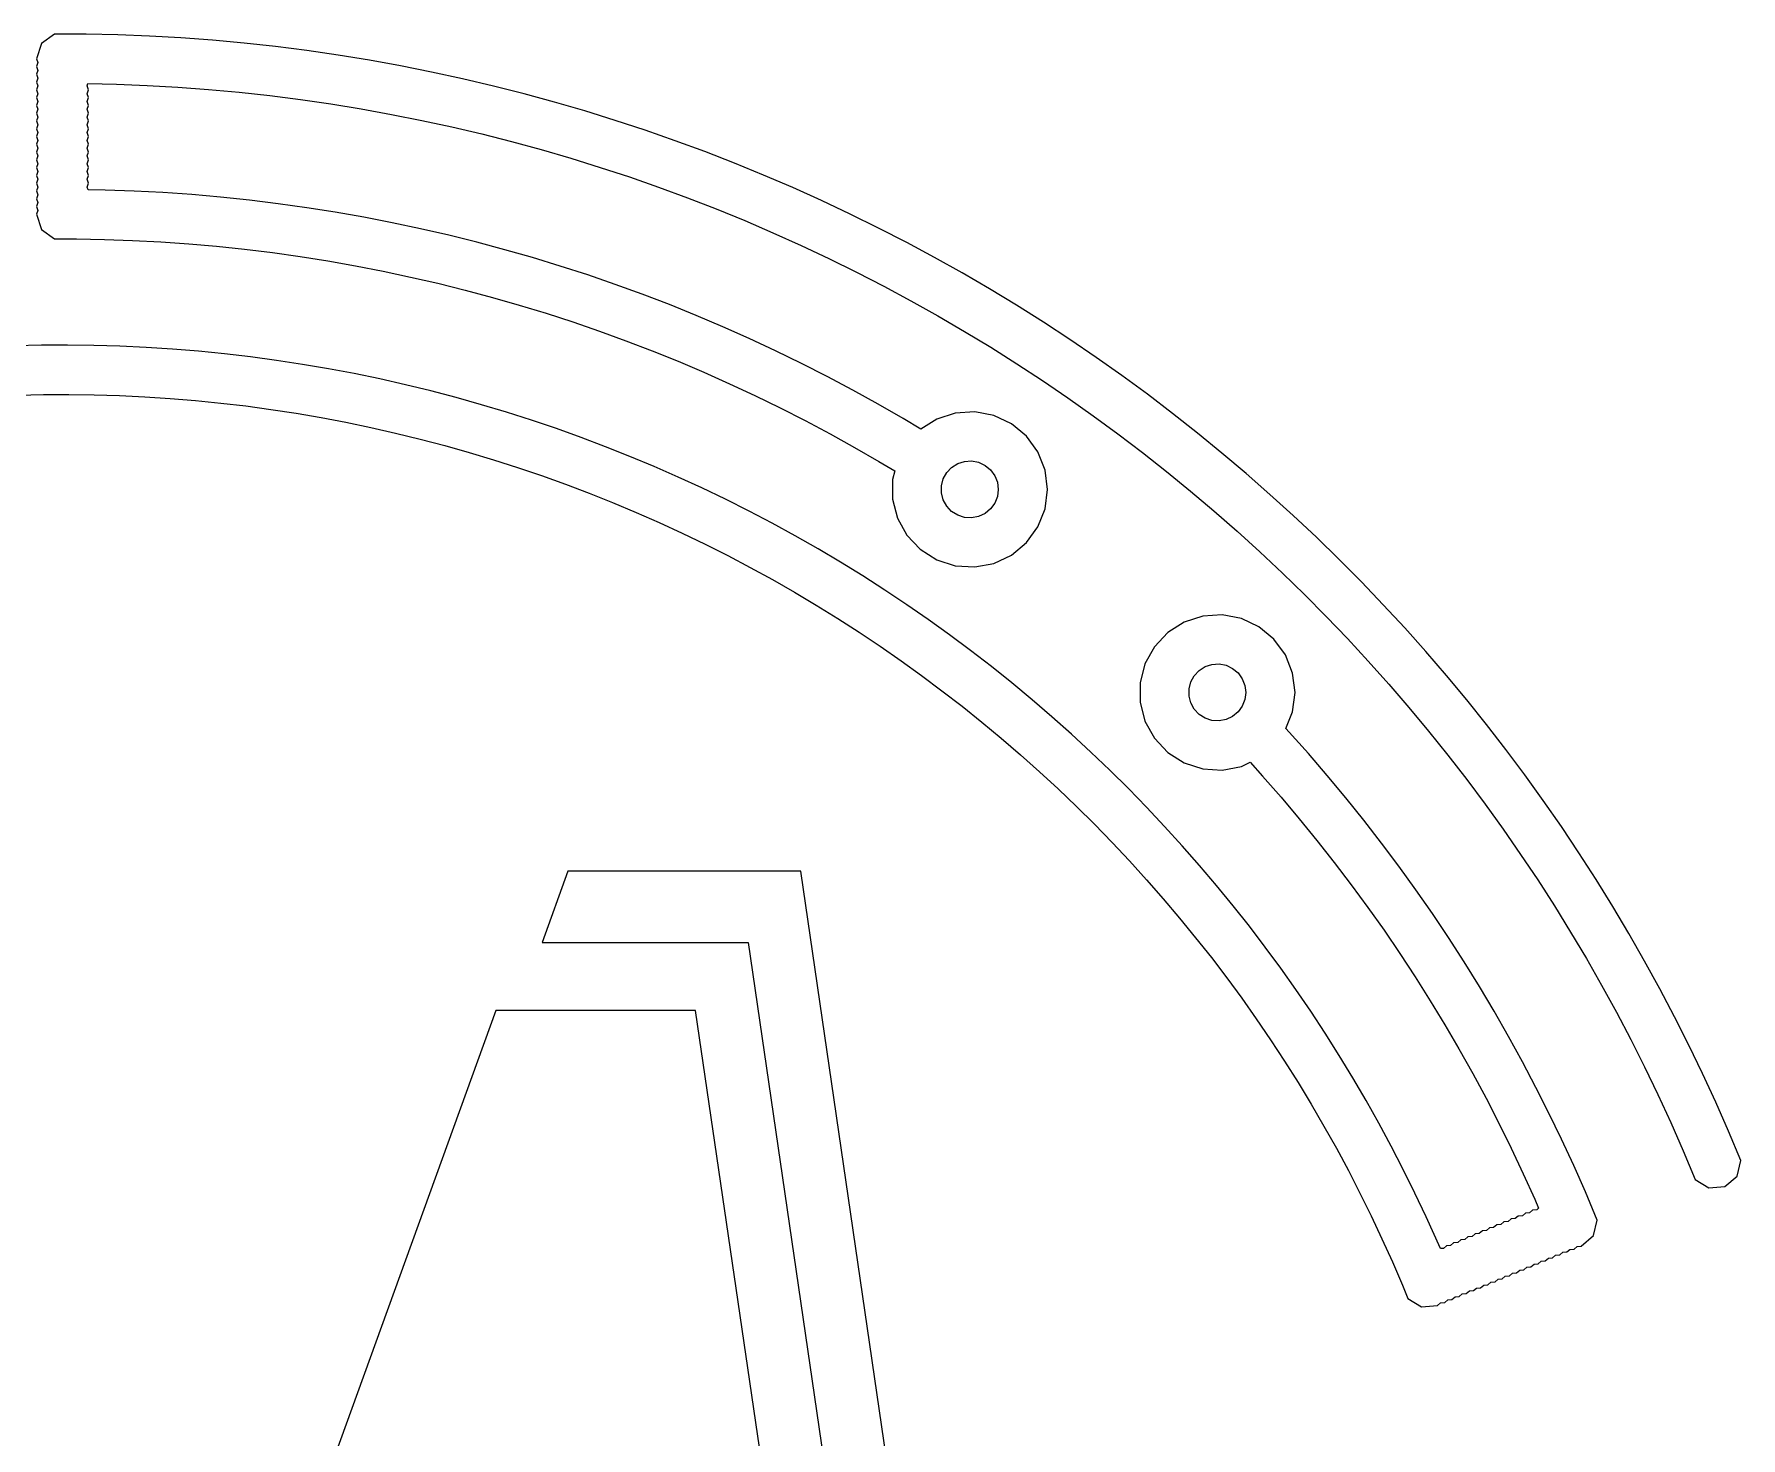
# Model space of a CAD drawing. Header units: metres. Extents: x -25 to 25, y -25 to 25.
# Drawn here: x -0.39 to 23.14, y 5.64 to 25 of the extents above; entities that cross this region are included whole.
import ezdxf

# ---------------------------------------------------------------- set-up
doc = ezdxf.new("R2010")
doc.units = ezdxf.units.M

msp = doc.modelspace()

# ---------------------------------------------------------------- linework, layer by layer
for p, q in [((-0.110428, 24.9999), (-0.289124, 24.87)), ((0.325867, 24.998), (-0.110428, 24.9999)), ((0.762085, 24.9885), (0.325867, 24.998)), ((1.19807, 24.9714), (0.762085, 24.9885)), ((1.63371, 24.9467), (1.19807, 24.9714)), ((2.06883, 24.9144), (1.63371, 24.9467)), ((-0.289124, 24.87), (-0.357376, 24.66)), ((2.50334, 24.8745), (2.06883, 24.9144)), ((2.93707, 24.827), (2.50334, 24.8745)), ((3.36992, 24.7719), (2.93707, 24.827)), ((3.80174, 24.7093), (3.36992, 24.7719)), ((4.23239, 24.6392), (3.80174, 24.7093)), ((-0.357376, 24.66), (-0.339966, 24.6064)), ((-0.339966, 24.6064), (-0.357376, 24.5527)), ((-0.357376, 24.5527), (-0.339966, 24.4991)), ((-0.339966, 24.4991), (-0.357376, 24.4455)), ((4.66176, 24.5616), (4.23239, 24.6392)), ((5.08971, 24.4765), (4.66176, 24.5616)), ((5.51611, 24.384), (5.08971, 24.4765)), ((-0.357376, 24.4455), (-0.339966, 24.3919)), ((-0.339966, 24.3919), (-0.357376, 24.3383)), ((-0.357376, 24.3383), (-0.339966, 24.2847)), ((-0.339966, 24.2847), (-0.357376, 24.2311)), ((0.339966, 24.2847), (0.350662, 24.3177)), ((0.357376, 24.2311), (0.339966, 24.2847)), ((0.350662, 24.3177), (0.742752, 24.309)), ((0.742752, 24.309), (1.16687, 24.2923)), ((1.16687, 24.2923), (1.59065, 24.2682)), ((1.59065, 24.2682), (2.01398, 24.2368)), ((2.01398, 24.2368), (2.43654, 24.1979)), ((5.94083, 24.284), (5.51611, 24.384)), ((6.36374, 24.1766), (5.94083, 24.284)), ((-0.357376, 24.2311), (-0.339966, 24.1775)), ((-0.339966, 24.1775), (-0.357376, 24.1239)), ((-0.357376, 24.1239), (-0.339966, 24.0703)), ((-0.339966, 24.0703), (-0.357376, 24.0167)), ((-0.357376, 24.0167), (-0.339966, 23.9631)), ((0.339966, 24.1775), (0.357376, 24.2311)), ((0.357376, 24.1239), (0.339966, 24.1775)), ((0.339966, 24.0703), (0.357376, 24.1239)), ((0.357376, 24.0167), (0.339966, 24.0703)), ((0.339966, 23.9631), (0.357376, 24.0167)), ((2.43654, 24.1979), (2.85857, 24.1517)), ((2.85857, 24.1517), (3.27959, 24.0982)), ((3.27959, 24.0982), (3.69966, 24.0372)), ((3.69966, 24.0372), (4.11864, 23.969)), ((6.78471, 24.0618), (6.36374, 24.1766)), ((7.20361, 23.9398), (6.78471, 24.0618)), ((-0.339966, 23.9631), (-0.357376, 23.9094)), ((-0.357376, 23.9094), (-0.339966, 23.8558)), ((-0.339966, 23.8558), (-0.357376, 23.8022)), ((-0.357376, 23.8022), (-0.339966, 23.7486)), ((0.357376, 23.9094), (0.339966, 23.9631)), ((0.339966, 23.8558), (0.357376, 23.9094)), ((0.357376, 23.8022), (0.339966, 23.8558)), ((0.339966, 23.7486), (0.357376, 23.8022)), ((4.11864, 23.969), (4.53625, 23.8935)), ((4.53625, 23.8935), (4.95264, 23.8107)), ((4.95264, 23.8107), (5.36742, 23.7206)), ((7.62033, 23.8104), (7.20361, 23.9398)), ((8.03471, 23.6738), (7.62033, 23.8104)), ((-0.339966, 23.7486), (-0.357376, 23.695)), ((-0.357376, 23.695), (-0.339966, 23.6414)), ((-0.339966, 23.6414), (-0.357376, 23.5878)), ((-0.357376, 23.5878), (-0.339966, 23.5342)), ((-0.339966, 23.5342), (-0.357376, 23.4806)), ((0.357376, 23.695), (0.339966, 23.7486)), ((0.339966, 23.6414), (0.357376, 23.695)), ((0.357376, 23.5878), (0.339966, 23.6414)), ((0.339966, 23.5342), (0.357376, 23.5878)), ((0.357376, 23.4806), (0.339966, 23.5342)), ((5.36742, 23.7206), (5.78062, 23.6233)), ((5.78062, 23.6233), (6.19199, 23.5188)), ((8.44666, 23.53), (8.03471, 23.6738)), ((8.85602, 23.379), (8.44666, 23.53)), ((-0.357376, 23.4806), (-0.339966, 23.427)), ((-0.339966, 23.427), (-0.357376, 23.3734)), ((-0.357376, 23.3734), (-0.339966, 23.3197)), ((-0.339966, 23.3197), (-0.357376, 23.2661)), ((0.339966, 23.427), (0.357376, 23.4806)), ((0.357376, 23.3734), (0.339966, 23.427)), ((0.339966, 23.3197), (0.357376, 23.3734)), ((0.357376, 23.2661), (0.339966, 23.3197)), ((6.19199, 23.5188), (6.60153, 23.4072)), ((6.60153, 23.4072), (7.009, 23.2884)), ((9.2627, 23.2208), (8.85602, 23.379)), ((-0.357376, 23.2661), (-0.339966, 23.2125)), ((-0.339966, 23.2125), (-0.357376, 23.1589)), ((-0.357376, 23.1589), (-0.339966, 23.1053)), ((-0.339966, 23.1053), (-0.357376, 23.0517)), ((0.339966, 23.2125), (0.357376, 23.2661)), ((0.357376, 23.1589), (0.339966, 23.2125)), ((0.339966, 23.1053), (0.357376, 23.1589)), ((0.357376, 23.0517), (0.339966, 23.1053)), ((7.009, 23.2884), (7.41435, 23.1626)), ((7.41435, 23.1626), (7.81744, 23.0296)), ((9.66653, 23.0556), (9.2627, 23.2208)), ((-0.357376, 23.0517), (-0.339966, 22.9981)), ((-0.339966, 22.9981), (-0.357376, 22.9445)), ((-0.357376, 22.9445), (-0.339966, 22.8909)), ((-0.339966, 22.8909), (-0.357376, 22.8373)), ((-0.357376, 22.8373), (-0.339966, 22.7837)), ((0.339966, 22.9981), (0.357376, 23.0517)), ((0.357376, 22.9445), (0.339966, 22.9981)), ((0.339966, 22.8909), (0.357376, 22.9445)), ((0.35231, 22.8529), (0.339966, 22.8909)), ((0.587448, 22.8481), (0.35231, 22.8529)), ((0.986115, 22.8344), (0.587448, 22.8481)), ((1.38448, 22.8137), (0.986115, 22.8344)), ((7.81744, 23.0296), (8.21826, 22.8897)), ((8.21826, 22.8897), (8.61641, 22.7428)), ((10.0674, 22.8834), (9.66653, 23.0556)), ((10.4653, 22.7042), (10.0674, 22.8834)), ((-0.339966, 22.7837), (-0.357376, 22.7301)), ((-0.357376, 22.7301), (-0.339966, 22.6765)), ((-0.339966, 22.6765), (-0.357376, 22.6228)), ((-0.357376, 22.6228), (-0.339966, 22.5692)), ((1.78242, 22.7861), (1.38448, 22.8137)), ((2.17982, 22.7515), (1.78242, 22.7861)), ((2.57655, 22.71), (2.17982, 22.7515)), ((2.9725, 22.6616), (2.57655, 22.71)), ((3.36755, 22.6062), (2.9725, 22.6616)), ((3.76158, 22.544), (3.36755, 22.6062)), ((8.61641, 22.7428), (9.01208, 22.5889)), ((9.01208, 22.5889), (9.40495, 22.4282)), ((10.8599, 22.5181), (10.4653, 22.7042)), ((-0.339966, 22.5692), (-0.357376, 22.5156)), ((-0.357376, 22.5156), (-0.289124, 22.3056)), ((4.15445, 22.4749), (3.76158, 22.544)), ((4.54607, 22.399), (4.15445, 22.4749)), ((4.93628, 22.3163), (4.54607, 22.399)), ((9.40495, 22.4282), (9.79491, 22.2607)), ((11.2513, 22.3252), (10.8599, 22.5181)), ((-0.289124, 22.3056), (-0.110428, 22.1757)), ((-0.110428, 22.1757), (0.193573, 22.1751)), ((0.193573, 22.1751), (0.580521, 22.1683)), ((0.580521, 22.1683), (0.967239, 22.1548)), ((0.967239, 22.1548), (1.35379, 22.1346)), ((1.35379, 22.1346), (1.7399, 22.1076)), ((5.32501, 22.2267), (4.93628, 22.3163)), ((5.7121, 22.1304), (5.32501, 22.2267)), ((6.09746, 22.0273), (5.7121, 22.1304)), ((9.79491, 22.2607), (10.1819, 22.0863)), ((11.6392, 22.1254), (11.2513, 22.3252)), ((12.0236, 21.9189), (11.6392, 22.1254)), ((1.7399, 22.1076), (2.12547, 22.0738)), ((2.12547, 22.0738), (2.51035, 22.0334)), ((2.51035, 22.0334), (2.89449, 21.9862)), ((2.89449, 21.9862), (3.27779, 21.9324)), ((3.27779, 21.9324), (3.66006, 21.8718)), ((6.48096, 21.9176), (6.09746, 22.0273)), ((6.86249, 21.8011), (6.48096, 21.9176)), ((10.1819, 22.0863), (10.5658, 21.9053)), ((10.5658, 21.9053), (10.9465, 21.7175)), ((12.4043, 21.7057), (12.0236, 21.9189)), ((3.66006, 21.8718), (4.04124, 21.8046)), ((4.04124, 21.8046), (4.42114, 21.7307)), ((4.42114, 21.7307), (4.7997, 21.6503)), ((4.7997, 21.6503), (5.17683, 21.5632)), ((7.24193, 21.678), (6.86249, 21.8011)), ((7.61916, 21.5483), (7.24193, 21.678)), ((10.9465, 21.7175), (11.3239, 21.5232)), ((12.7812, 21.4859), (12.4043, 21.7057)), ((5.17683, 21.5632), (5.55234, 21.4696)), ((5.55234, 21.4696), (5.92622, 21.3694)), ((7.99406, 21.4121), (7.61916, 21.5483)), ((11.3239, 21.5232), (11.6978, 21.3223)), ((13.1542, 21.2596), (12.7812, 21.4859)), ((5.92622, 21.3694), (6.29831, 21.2627)), ((6.29831, 21.2627), (6.66838, 21.1496)), ((8.36655, 21.2693), (7.99406, 21.4121)), ((8.73647, 21.1201), (8.36655, 21.2693)), ((11.6978, 21.3223), (12.0682, 21.1148)), ((13.5233, 21.0268), (13.1542, 21.2596)), ((6.66838, 21.1496), (7.03654, 21.03)), ((7.03654, 21.03), (7.40245, 20.904)), ((9.10373, 20.9644), (8.73647, 21.1201)), ((9.46823, 20.8023), (9.10373, 20.9644)), ((12.0682, 21.1148), (12.4348, 20.901)), ((13.8882, 20.7876), (13.5233, 21.0268)), ((-0.291412, 20.7092), (-0.652786, 20.701)), ((0.070053, 20.7112), (-0.291412, 20.7092)), ((0.431503, 20.7068), (0.070053, 20.7112)), ((0.792816, 20.6961), (0.431503, 20.7068)), ((7.40245, 20.904), (7.76614, 20.7716)), ((7.76614, 20.7716), (8.12747, 20.6329)), ((9.82983, 20.6339), (9.46823, 20.8023)), ((12.4348, 20.901), (12.7977, 20.6808)), ((14.2488, 20.542), (13.8882, 20.7876)), ((1.15388, 20.6791), (0.792816, 20.6961)), ((1.51462, 20.6558), (1.15388, 20.6791)), ((1.87488, 20.6263), (1.51462, 20.6558)), ((2.23457, 20.5904), (1.87488, 20.6263)), ((2.59358, 20.5483), (2.23457, 20.5904)), ((2.9518, 20.4999), (2.59358, 20.5483)), ((3.30913, 20.4452), (2.9518, 20.4999)), ((8.12747, 20.6329), (8.48636, 20.4879)), ((8.48636, 20.4879), (8.84264, 20.3367)), ((10.1884, 20.4592), (9.82983, 20.6339)), ((12.7977, 20.6808), (13.1566, 20.4543)), ((14.6052, 20.2902), (14.2488, 20.542)), ((3.66544, 20.3844), (3.30913, 20.4452)), ((4.02065, 20.3173), (3.66544, 20.3844)), ((4.37462, 20.244), (4.02065, 20.3173)), ((4.72725, 20.1646), (4.37462, 20.244)), ((8.84264, 20.3367), (9.19623, 20.1792)), ((10.544, 20.2782), (10.1884, 20.4592)), ((10.8963, 20.0911), (10.544, 20.2782)), ((13.1566, 20.4543), (13.5117, 20.2216)), ((14.9571, 20.0322), (14.6052, 20.2902)), ((-0.61174, 20.0222), (-0.262222, 20.0298)), ((-0.262222, 20.0298), (0.087402, 20.0314)), ((0.087402, 20.0314), (0.436951, 20.0268)), ((0.436951, 20.0268), (0.786392, 20.0161)), ((0.786392, 20.0161), (1.13559, 19.9994)), ((5.07846, 20.079), (4.72725, 20.1646)), ((5.42812, 19.9873), (5.07846, 20.079)), ((9.19623, 20.1792), (9.54695, 20.0157)), ((9.54695, 20.0157), (9.89485, 19.846)), ((11.2452, 19.8979), (10.8963, 20.0911)), ((13.5117, 20.2216), (13.8625, 19.9827)), ((15.3044, 19.7682), (14.9571, 20.0322)), ((1.13559, 19.9994), (1.48453, 19.9765)), ((1.48453, 19.9765), (1.83289, 19.9475)), ((1.83289, 19.9475), (2.18077, 19.9125)), ((2.18077, 19.9125), (2.528, 19.8714)), ((2.528, 19.8714), (2.87436, 19.8243)), ((2.87436, 19.8243), (3.21992, 19.7711)), ((3.21992, 19.7711), (3.56451, 19.7119)), ((5.77611, 19.8895), (5.42812, 19.9873)), ((6.12234, 19.7857), (5.77611, 19.8895)), ((6.46672, 19.6758), (6.12234, 19.7857)), ((9.89485, 19.846), (10.2397, 19.6703)), ((11.5908, 19.6986), (11.2452, 19.8979)), ((12.3081, 19.7742), (12.0525, 19.6912)), ((12.5763, 19.7911), (12.3081, 19.7742)), ((12.8403, 19.7408), (12.5763, 19.7911)), ((13.8625, 19.9827), (14.2091, 19.7377)), ((15.6471, 19.498), (15.3044, 19.7682)), ((3.56451, 19.7119), (3.90793, 19.6467)), ((3.90793, 19.6467), (4.25029, 19.5755)), ((4.25029, 19.5755), (4.59125, 19.4983)), ((6.80913, 19.56), (6.46672, 19.6758)), ((7.14946, 19.4382), (6.80913, 19.56)), ((10.2397, 19.6703), (10.5814, 19.4886)), ((11.8346, 19.5529), (11.5908, 19.6986)), ((12.0525, 19.6912), (11.8346, 19.5529)), ((13.0835, 19.6263), (12.8403, 19.7408)), ((13.2906, 19.455), (13.0835, 19.6263)), ((14.2091, 19.7377), (14.5514, 19.4867)), ((4.59125, 19.4983), (4.93079, 19.4152)), ((4.93079, 19.4152), (5.26895, 19.3262)), ((5.26895, 19.3262), (5.60544, 19.2313)), ((7.48763, 19.3104), (7.14946, 19.4382)), ((7.82349, 19.1768), (7.48763, 19.3104)), ((10.5814, 19.4886), (10.92, 19.3009)), ((10.92, 19.3009), (11.2551, 19.1074)), ((13.4486, 19.2376), (13.2906, 19.455)), ((14.5514, 19.4867), (14.8893, 19.2298)), ((15.985, 19.222), (15.6471, 19.498)), ((5.60544, 19.2313), (5.94019, 19.1305)), ((5.94019, 19.1305), (6.27318, 19.024)), ((8.15698, 19.0374), (7.82349, 19.1768)), ((11.2551, 19.1074), (11.4761, 18.9753)), ((12.2584, 19.024), (12.3416, 19.0768)), ((12.3416, 19.0768), (12.4353, 19.1072)), ((12.4353, 19.1072), (12.5337, 19.1134)), ((12.5337, 19.1134), (12.6305, 19.0949)), ((12.6305, 19.0949), (12.7197, 19.053)), ((13.5475, 18.9877), (13.4486, 19.2376)), ((14.8893, 19.2298), (15.2226, 18.967)), ((16.318, 18.9401), (15.985, 19.222)), ((6.27318, 19.024), (6.60417, 18.9116)), ((6.60417, 18.9116), (6.93329, 18.7934)), ((8.48799, 18.8921), (8.15698, 19.0374)), ((8.81641, 18.7411), (8.48799, 18.8921)), ((11.4761, 18.9753), (11.4453, 18.8554)), ((11.4453, 18.8554), (11.4453, 18.5867)), ((12.119, 18.7703), (12.1435, 18.8658)), ((12.1435, 18.8658), (12.191, 18.9521)), ((12.191, 18.9521), (12.2584, 19.024)), ((12.7197, 19.053), (12.7956, 18.9902)), ((12.7956, 18.9902), (12.8535, 18.9104)), ((12.8535, 18.9104), (12.8898, 18.8188)), ((13.5812, 18.7211), (13.5475, 18.9877)), ((15.2226, 18.967), (15.5513, 18.6985)), ((16.6461, 18.6524), (16.318, 18.9401)), ((6.93329, 18.7934), (7.26021, 18.6696)), ((7.26021, 18.6696), (7.58492, 18.54)), ((9.14214, 18.5844), (8.81641, 18.7411)), ((12.119, 18.6718), (12.119, 18.7703)), ((12.1435, 18.5763), (12.119, 18.6718)), ((12.8898, 18.6233), (12.8535, 18.5317)), ((12.8898, 18.8188), (12.9021, 18.7211)), ((12.9021, 18.7211), (12.8898, 18.6233)), ((13.5475, 18.4544), (13.5812, 18.7211)), ((15.5513, 18.6985), (15.8753, 18.4242)), ((16.9691, 18.3591), (16.6461, 18.6524)), ((7.58492, 18.54), (7.90733, 18.4048)), ((7.90733, 18.4048), (8.22734, 18.264)), ((9.46509, 18.422), (9.14214, 18.5844)), ((9.78516, 18.254), (9.46509, 18.422)), ((11.4453, 18.5867), (11.5121, 18.3264)), ((12.191, 18.49), (12.1435, 18.5763)), ((12.2584, 18.4181), (12.191, 18.49)), ((12.3416, 18.3653), (12.2584, 18.4181)), ((12.4353, 18.3349), (12.3416, 18.3653)), ((12.7197, 18.3891), (12.6305, 18.3472)), ((12.7956, 18.4519), (12.7197, 18.3891)), ((12.8535, 18.5317), (12.7956, 18.4519)), ((13.4486, 18.2045), (13.5475, 18.4544)), ((15.8753, 18.4242), (16.1945, 18.1443)), ((17.2869, 18.0601), (16.9691, 18.3591)), ((8.22734, 18.264), (8.54488, 18.1176)), ((10.1022, 18.0804), (9.78516, 18.254)), ((11.5121, 18.3264), (11.6416, 18.0909)), ((12.5337, 18.3287), (12.4353, 18.3349)), ((12.6305, 18.3472), (12.5337, 18.3287)), ((13.2906, 17.9871), (13.4486, 18.2045)), ((16.1945, 18.1443), (16.5087, 17.8589)), ((8.54488, 18.1176), (8.85976, 17.9657)), ((8.85976, 17.9657), (9.17191, 17.8084)), ((10.4163, 17.9014), (10.1022, 18.0804)), ((10.7271, 17.7169), (10.4163, 17.9014)), ((11.6416, 18.0909), (11.8256, 17.8949)), ((11.8256, 17.8949), (12.0525, 17.7509)), ((13.0835, 17.8158), (13.2906, 17.9871)), ((17.5995, 17.7557), (17.2869, 18.0601)), ((9.17191, 17.8084), (9.48134, 17.6456)), ((11.0347, 17.5269), (10.7271, 17.7169)), ((12.0525, 17.7509), (12.3081, 17.6679)), ((12.3081, 17.6679), (12.5763, 17.651)), ((12.5763, 17.651), (12.8403, 17.7014)), ((12.8403, 17.7014), (13.0835, 17.8158)), ((16.5087, 17.8589), (16.8178, 17.5681)), ((17.9067, 17.4458), (17.5995, 17.7557)), ((9.48134, 17.6456), (9.78783, 17.4775)), ((9.78783, 17.4775), (10.0914, 17.304)), ((11.3389, 17.3317), (11.0347, 17.5269)), ((16.8178, 17.5681), (17.1219, 17.2719)), ((18.2084, 17.1306), (17.9067, 17.4458)), ((10.0914, 17.304), (10.3918, 17.1252)), ((11.6396, 17.1312), (11.3389, 17.3317)), ((17.1219, 17.2719), (17.4207, 16.9705)), ((10.3918, 17.1252), (10.6891, 16.9412)), ((11.9368, 16.9254), (11.6396, 17.1312)), ((15.72, 16.9741), (15.4644, 16.8911)), ((15.9883, 16.991), (15.72, 16.9741)), ((16.2523, 16.9406), (15.9883, 16.991)), ((17.4207, 16.9705), (17.7142, 16.6638)), ((18.5046, 16.8103), (18.2084, 17.1306)), ((10.6891, 16.9412), (10.9832, 16.7521)), ((10.9832, 16.7521), (11.2739, 16.5579)), ((12.2304, 16.7145), (11.9368, 16.9254)), ((12.5202, 16.4985), (12.2304, 16.7145)), ((15.2375, 16.7471), (15.0535, 16.5511)), ((15.4644, 16.8911), (15.2375, 16.7471)), ((16.4954, 16.8262), (16.2523, 16.9406)), ((16.7025, 16.6549), (16.4954, 16.8262)), ((18.7952, 16.4847), (18.5046, 16.8103)), ((11.2739, 16.5579), (11.5611, 16.3586)), ((12.8063, 16.2775), (12.5202, 16.4985)), ((15.0535, 16.5511), (14.9241, 16.3156)), ((16.8605, 16.4375), (16.7025, 16.6549)), ((17.7142, 16.6638), (18.0024, 16.3521)), ((19.08, 16.1542), (18.7952, 16.4847)), ((11.5611, 16.3586), (11.8449, 16.1543)), ((13.0884, 16.0515), (12.8063, 16.2775)), ((14.9241, 16.3156), (14.8572, 16.0553)), ((15.6703, 16.2239), (15.7536, 16.2767)), ((15.7536, 16.2767), (15.8473, 16.3071)), ((15.8473, 16.3071), (15.9456, 16.3133)), ((15.9456, 16.3133), (16.0424, 16.2948)), ((16.0424, 16.2948), (16.1316, 16.2529)), ((16.1316, 16.2529), (16.2075, 16.1901)), ((16.9594, 16.1876), (16.8605, 16.4375)), ((18.0024, 16.3521), (18.2849, 16.0355)), ((11.8449, 16.1543), (12.125, 15.9452)), ((13.3665, 15.8206), (13.0884, 16.0515)), ((14.8572, 16.0553), (14.8572, 15.7866)), ((15.5309, 15.9702), (15.5554, 16.0657)), ((15.5554, 16.0657), (15.6029, 16.152)), ((15.6029, 16.152), (15.6703, 16.2239)), ((16.2075, 16.1901), (16.2654, 16.1103)), ((16.2654, 16.1103), (16.3017, 16.0187)), ((16.3017, 16.0187), (16.3141, 15.9209)), ((16.9931, 15.9209), (16.9594, 16.1876)), ((18.2849, 16.0355), (18.562, 15.7139)), ((19.359, 15.8188), (19.08, 16.1542)), ((12.125, 15.9452), (12.4014, 15.7311)), ((13.6406, 15.585), (13.3665, 15.8206)), ((14.8572, 15.7866), (14.9241, 15.5263)), ((15.5309, 15.8717), (15.5309, 15.9702)), ((15.5554, 15.7762), (15.5309, 15.8717)), ((15.6029, 15.6899), (15.5554, 15.7762)), ((16.3017, 15.8232), (16.2654, 15.7316)), ((16.3141, 15.9209), (16.3017, 15.8232)), ((16.9594, 15.6543), (16.9931, 15.9209)), ((19.6321, 15.4785), (19.359, 15.8188)), ((12.4014, 15.7311), (12.6741, 15.5123)), ((13.9105, 15.3445), (13.6406, 15.585)), ((15.6703, 15.618), (15.6029, 15.6899)), ((15.7536, 15.5652), (15.6703, 15.618)), ((15.8473, 15.5348), (15.7536, 15.5652)), ((15.9456, 15.5286), (15.8473, 15.5348)), ((16.0424, 15.5471), (15.9456, 15.5286)), ((16.1316, 15.589), (16.0424, 15.5471)), ((16.2075, 15.6518), (16.1316, 15.589)), ((16.2654, 15.7316), (16.2075, 15.6518)), ((16.8677, 15.4226), (16.9594, 15.6543)), ((18.562, 15.7139), (18.8334, 15.3876)), ((12.6741, 15.5123), (12.9429, 15.2887)), ((14.1762, 15.0994), (13.9105, 15.3445)), ((14.9241, 15.5263), (15.0535, 15.2907)), ((17.1767, 15.078), (16.8677, 15.4226)), ((18.8334, 15.3876), (19.0991, 15.0565)), ((19.8993, 15.1335), (19.6321, 15.4785)), ((12.9429, 15.2887), (13.2077, 15.0605)), ((13.2077, 15.0605), (13.4685, 14.8278)), ((14.4376, 14.8497), (14.1762, 15.0994)), ((15.0535, 15.2907), (15.2375, 15.0948)), ((15.2375, 15.0948), (15.4644, 14.9508)), ((17.4372, 14.7759), (17.1767, 15.078)), ((20.1604, 14.7839), (19.8993, 15.1335)), ((13.4685, 14.8278), (13.7253, 14.5904)), ((14.6945, 14.5955), (14.4376, 14.8497)), ((15.4644, 14.9508), (15.72, 14.8678)), ((15.72, 14.8678), (15.9883, 14.8509)), ((15.9883, 14.8509), (16.2523, 14.9012)), ((16.2523, 14.9012), (16.3718, 14.9575)), ((16.3718, 14.9575), (16.5445, 14.7665)), ((19.0991, 15.0565), (19.359, 14.721)), ((13.7253, 14.5904), (13.9778, 14.3486)), ((14.947, 14.3368), (14.6945, 14.5955)), ((16.5445, 14.7665), (16.7997, 14.4755)), ((17.6924, 14.4693), (17.4372, 14.7759)), ((19.359, 14.721), (19.613, 14.3808)), ((20.4153, 14.4298), (20.1604, 14.7839)), ((16.7997, 14.4755), (17.0498, 14.1801)), ((17.9422, 14.1583), (17.6924, 14.4693)), ((19.613, 14.3808), (19.8609, 14.0364)), ((20.664, 14.0713), (20.4153, 14.4298)), ((13.9778, 14.3486), (14.2261, 14.1026)), ((15.195, 14.0737), (14.947, 14.3368)), ((17.0498, 14.1801), (17.2947, 13.8804)), ((18.1866, 13.843), (17.9422, 14.1583)), ((14.2261, 14.1026), (14.4701, 13.8521)), ((15.4383, 13.8064), (15.195, 14.0737)), ((19.8609, 14.0364), (20.1029, 13.6876)), ((20.9065, 13.7085), (20.664, 14.0713)), ((14.4701, 13.8521), (14.7096, 13.5975)), ((15.6769, 13.5349), (15.4383, 13.8064)), ((17.2947, 13.8804), (17.5343, 13.5765)), ((18.4254, 13.5235), (18.1866, 13.843)), ((20.1029, 13.6876), (20.3387, 13.3346)), ((21.1425, 13.3416), (20.9065, 13.7085)), ((6.96915, 13.4543), (6.61395, 12.4735)), ((10.1778, 13.4543), (6.96915, 13.4543)), ((13.9704, -12.5087), (10.1778, 13.4543)), ((14.7096, 13.5975), (14.9447, 13.3387)), ((15.9107, 13.2592), (15.6769, 13.5349)), ((17.5343, 13.5765), (17.7686, 13.2684)), ((18.6586, 13.1999), (18.4254, 13.5235)), ((14.9447, 13.3387), (15.1752, 13.0758)), ((16.1397, 12.9795), (15.9107, 13.2592)), ((17.7686, 13.2684), (17.9974, 12.9563)), ((18.8862, 12.8723), (18.6586, 13.1999)), ((20.3387, 13.3346), (20.5683, 12.9777)), ((21.3722, 12.9706), (21.1425, 13.3416)), ((15.1752, 13.0758), (15.4011, 12.809)), ((16.3638, 12.6959), (16.1397, 12.9795)), ((17.9974, 12.9563), (18.2208, 12.6402)), ((20.5683, 12.9777), (20.7917, 12.6167)), ((21.5953, 12.5956), (21.3722, 12.9706)), ((15.4011, 12.809), (15.6223, 12.5383)), ((19.108, 12.5407), (18.8862, 12.8723)), ((6.61395, 12.4735), (9.45312, 12.4735)), ((9.45312, 12.4735), (12.9749, -11.6375)), ((15.6223, 12.5383), (15.8387, 12.2637)), ((16.5828, 12.4083), (16.3638, 12.6959)), ((18.2208, 12.6402), (18.4386, 12.3203)), ((19.3239, 12.2053), (19.108, 12.5407)), ((20.7917, 12.6167), (21.0087, 12.2519)), ((21.8118, 12.2168), (21.5953, 12.5956)), ((15.8387, 12.2637), (16.0504, 11.9853)), ((16.7969, 12.1171), (16.5828, 12.4083)), ((18.4386, 12.3203), (18.6508, 11.9966)), ((21.0087, 12.2519), (21.2194, 11.8834)), ((17.0058, 11.8221), (16.7969, 12.1171)), ((19.534, 11.8662), (19.3239, 12.2053)), ((22.0217, 11.8342), (21.8118, 12.2168)), ((16.0504, 11.9853), (16.2571, 11.7034)), ((17.2095, 11.5235), (17.0058, 11.8221)), ((18.6508, 11.9966), (18.8574, 11.6693)), ((19.7381, 11.5235), (19.534, 11.8662)), ((21.2194, 11.8834), (21.4235, 11.5113)), ((22.2249, 11.4481), (22.0217, 11.8342)), ((5.97652, 11.5366), (0.581345, -3.3616)), ((8.72771, 11.5366), (5.97652, 11.5366)), ((11.9785, -10.7217), (8.72771, 11.5366)), ((16.2571, 11.7034), (16.4589, 11.4179)), ((18.8574, 11.6693), (19.0581, 11.3384)), ((16.4589, 11.4179), (16.6556, 11.1289)), ((17.408, 11.2214), (17.2095, 11.5235)), ((19.0581, 11.3384), (19.2531, 11.0041)), ((19.9362, 11.1772), (19.7381, 11.5235)), ((21.4235, 11.5113), (21.6211, 11.1357)), ((22.4213, 11.0585), (22.2249, 11.4481)), ((16.6556, 11.1289), (16.8473, 10.8366)), ((17.6012, 10.9158), (17.408, 11.2214)), ((20.1282, 10.8276), (19.9362, 11.1772)), ((21.6211, 11.1357), (21.8122, 10.7566)), ((16.8473, 10.8366), (17.0339, 10.5409)), ((17.789, 10.607), (17.6012, 10.9158)), ((19.2531, 11.0041), (19.4422, 10.6664)), ((20.3141, 10.4747), (20.1282, 10.8276)), ((22.6109, 10.6655), (22.4213, 11.0585)), ((17.9714, 10.2949), (17.789, 10.607)), ((19.4422, 10.6664), (19.6254, 10.3255)), ((21.8122, 10.7566), (21.9966, 10.3743)), ((22.7936, 10.2693), (22.6109, 10.6655)), ((17.0339, 10.5409), (17.2152, 10.242)), ((20.4939, 10.1185), (20.3141, 10.4747)), ((21.9966, 10.3743), (22.1743, 9.98878)), ((17.2152, 10.242), (17.3914, 9.94003)), ((18.1484, 9.97971), (17.9714, 10.2949)), ((19.6254, 10.3255), (19.8026, 9.98135)), ((20.6673, 9.75932), (20.4939, 10.1185)), ((22.9693, 9.86989), (22.7936, 10.2693)), ((17.3914, 9.94003), (17.5622, 9.63496)), ((18.3198, 9.66145), (18.1484, 9.97971)), ((19.8026, 9.98135), (19.9738, 9.63422)), ((22.1743, 9.98878), (22.3453, 9.60031)), ((18.4856, 9.34026), (18.3198, 9.66145)), ((20.8345, 9.39714), (20.6673, 9.75932)), ((23.1391, 9.465), (22.9693, 9.86989)), ((17.5622, 9.63496), (17.7277, 9.32698)), ((19.9738, 9.63422), (20.1389, 9.28412)), ((22.3453, 9.60031), (22.5111, 9.20485)), ((23.0876, 9.25021), (23.1391, 9.465)), ((17.7277, 9.32698), (17.8878, 9.0162)), ((18.6458, 9.0162), (18.4856, 9.34026)), ((20.1389, 9.28412), (20.2979, 8.93127)), ((20.9953, 9.0321), (20.8345, 9.39714)), ((22.5111, 9.20485), (22.6994, 9.08943)), ((22.9196, 9.10677), (23.0876, 9.25021)), ((17.8878, 9.0162), (18.0424, 8.70258)), ((18.8003, 8.68942), (18.6458, 9.0162)), ((21.158, 8.64439), (20.9953, 9.0321)), ((22.6994, 9.08943), (22.9196, 9.10677)), ((20.1697, 8.74138), (20.1268, 8.70477)), ((20.2259, 8.7458), (20.1697, 8.74138)), ((20.2687, 8.78241), (20.2259, 8.7458)), ((20.3249, 8.78683), (20.2687, 8.78241)), ((20.2979, 8.93127), (20.351, 8.80911)), ((20.351, 8.80911), (20.3249, 8.78683)), ((18.0424, 8.70258), (18.1915, 8.38637)), ((18.997, 8.25027), (18.8003, 8.68942)), ((19.5753, 8.49521), (19.5325, 8.4586)), ((19.6315, 8.49962), (19.5753, 8.49521)), ((19.6744, 8.53624), (19.6315, 8.49962)), ((19.7306, 8.54065), (19.6744, 8.53624)), ((19.7735, 8.57727), (19.7306, 8.54065)), ((19.8297, 8.58168), (19.7735, 8.57727)), ((19.8725, 8.6183), (19.8297, 8.58168)), ((19.9287, 8.62271), (19.8725, 8.6183)), ((19.9716, 8.65932), (19.9287, 8.62271)), ((20.0278, 8.66374), (19.9716, 8.65932)), ((20.0706, 8.70035), (20.0278, 8.66374)), ((20.1268, 8.70477), (20.0706, 8.70035)), ((21.1064, 8.42961), (21.158, 8.64439)), ((18.1915, 8.38637), (18.3351, 8.06763)), ((19.0372, 8.25345), (18.997, 8.25027)), ((19.0801, 8.29005), (19.0372, 8.25345)), ((19.1363, 8.29448), (19.0801, 8.29005)), ((19.1791, 8.33109), (19.1363, 8.29448)), ((19.2353, 8.33551), (19.1791, 8.33109)), ((19.2782, 8.37212), (19.2353, 8.33551)), ((19.3344, 8.37654), (19.2782, 8.37212)), ((19.3772, 8.41315), (19.3344, 8.37654)), ((19.4334, 8.41757), (19.3772, 8.41315)), ((19.4763, 8.45418), (19.4334, 8.41757)), ((19.5325, 8.4586), (19.4763, 8.45418)), ((20.7404, 8.2041), (20.7832, 8.24071)), ((20.7832, 8.24071), (20.8394, 8.24513)), ((20.8394, 8.24513), (20.8823, 8.28174)), ((20.8823, 8.28174), (20.9385, 8.28616)), ((20.9385, 8.28616), (21.1064, 8.42961)), ((18.3351, 8.06763), (18.4731, 7.7464)), ((20.2451, 7.99895), (20.288, 8.03555)), ((20.288, 8.03555), (20.3441, 8.03998)), ((20.3441, 8.03998), (20.387, 8.07658)), ((20.387, 8.07658), (20.4432, 8.08101)), ((20.4432, 8.08101), (20.4861, 8.11761)), ((20.4861, 8.11761), (20.5423, 8.12204)), ((20.5423, 8.12204), (20.5851, 8.15865)), ((20.5851, 8.15865), (20.6413, 8.16307)), ((20.6413, 8.16307), (20.6842, 8.19968)), ((20.6842, 8.19968), (20.7404, 8.2041)), ((19.6508, 7.75278), (19.6936, 7.78938)), ((19.6936, 7.78938), (19.7498, 7.79381)), ((19.7498, 7.79381), (19.7927, 7.83041)), ((19.7927, 7.83041), (19.8489, 7.83482)), ((19.8489, 7.83482), (19.8917, 7.87144)), ((19.8917, 7.87144), (19.9479, 7.87585)), ((19.9479, 7.87585), (19.9908, 7.91248)), ((19.9908, 7.91248), (20.047, 7.91689)), ((20.047, 7.91689), (20.0898, 7.95351)), ((20.0898, 7.95351), (20.146, 7.95792)), ((20.146, 7.95792), (20.1889, 7.99452)), ((20.1889, 7.99452), (20.2451, 7.99895)), ((18.4731, 7.7464), (18.5488, 7.56364)), ((18.5488, 7.56364), (18.7372, 7.44823)), ((19.0564, 7.50659), (19.0993, 7.5432)), ((19.0993, 7.5432), (19.1555, 7.54762)), ((19.1555, 7.54762), (19.1983, 7.58423)), ((19.1983, 7.58423), (19.2545, 7.58865)), ((19.2545, 7.58865), (19.2974, 7.62526)), ((19.2974, 7.62526), (19.3536, 7.62968)), ((19.3536, 7.62968), (19.3965, 7.66629)), ((19.3965, 7.66629), (19.4527, 7.67072)), ((19.4527, 7.67072), (19.4955, 7.70732)), ((19.4955, 7.70732), (19.5517, 7.71175)), ((19.5517, 7.71175), (19.5946, 7.74835)), ((19.5946, 7.74835), (19.6508, 7.75278)), ((18.7372, 7.44823), (18.9574, 7.46556)), ((18.9574, 7.46556), (19.0002, 7.50217)), ((19.0002, 7.50217), (19.0564, 7.50659))]:
    msp.add_line(p, q)

doc.saveas('drawing.dxf')
